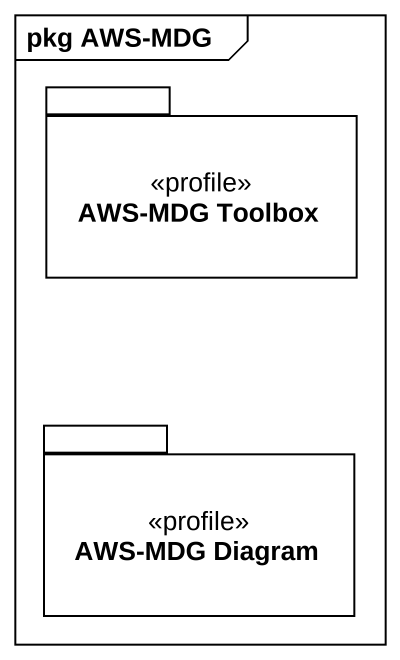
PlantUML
@startuml
mainframe pkg AWS-MDG
package "AWS-MDG Toolbox" as AWS_MDG_Toolbox <<profile>> {
}
package "AWS-MDG Diagram" as AWS_MDG_Diagram <<profile>> {
}
@enduml
